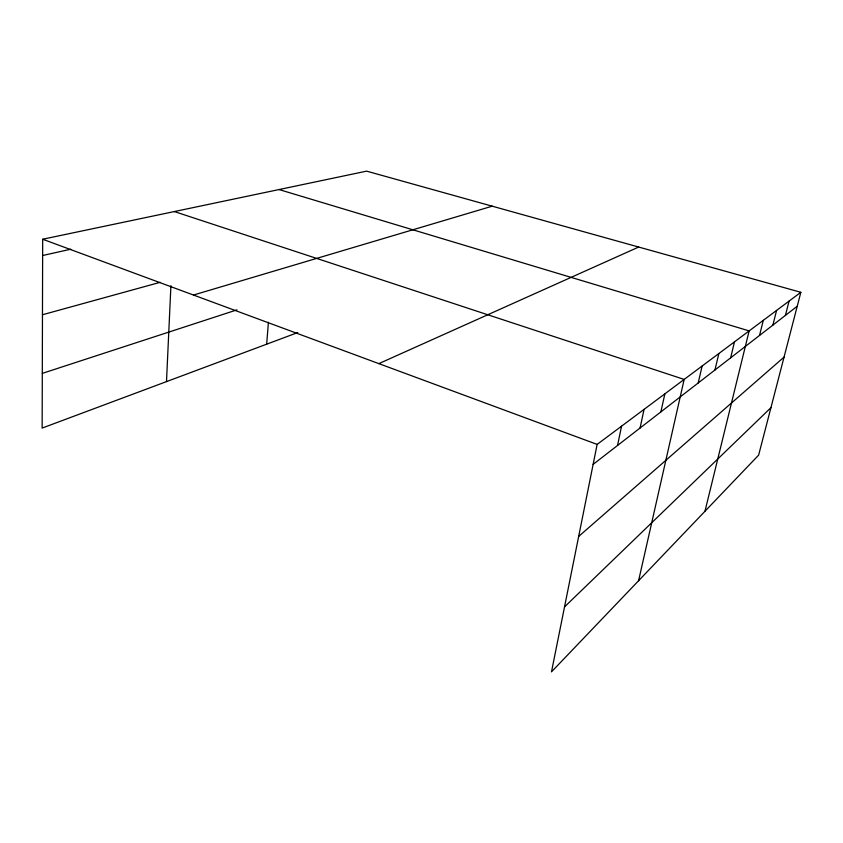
<?xml version="1.0" encoding="UTF-8"?>
<svg xmlns="http://www.w3.org/2000/svg" width="843" height="843" viewBox="0 0 843 843"><rect width="100%" height="100%" fill="white"/><g stroke="black" fill="none" stroke-linecap="round" stroke-linejoin="round"><path stroke-width="1.26" d="M800.85 292.3L597.139 444.409L551.491 671.86L758.637 455.125L800.85 292.3L366.621 171.14L42.677 239.233L42.15 428.075L297.8 332.553M166.493 381.616L170.918 285.714M266.662 344.186L268.422 322.226M617.54 445.462L621.554 426.179M640.058 428.023L644.063 409.371M660.88 411.89L664.874 393.839M638.583 580.743L684.168 379.424L174.332 211.551M698.194 382.975L702.124 366.02M714.959 369.982L718.858 353.523M730.649 357.832L734.495 341.847M704.959 511.29L749.142 330.909L279.033 189.549M759.532 335.451L763.294 320.34M772.873 325.124L776.582 310.424M785.413 315.398L789.08 301.088M564.525 606.897L770.934 407.685M578.667 536.443L784.053 357.095M593.135 464.377L797.236 306.241M378.844 363.628L638.678 247.052M42.308 373.375L236.967 309.855M193.479 295.039L492.228 206.187M42.466 314.755L160.181 282.31M42.635 255.513L70.77 249.212M42.677 239.233L597.139 444.409"/></g></svg>
